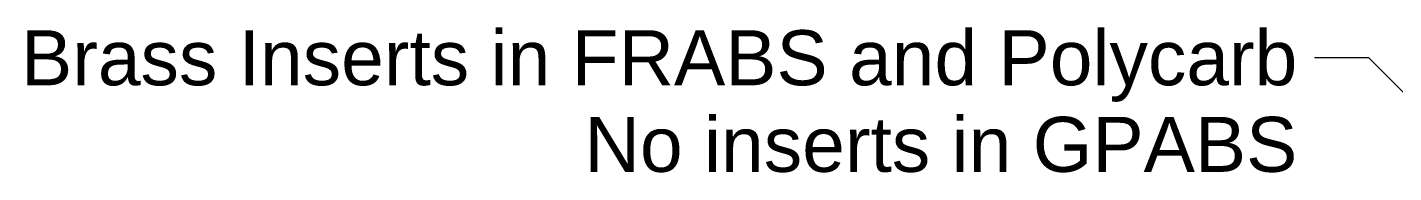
# Model space of a CAD drawing. Header units: millimetres. Extents: x 13 to 546, y 6 to 425.
# Drawn here: x 319.9 to 383, y 306.9 to 313.6 of the extents above; entities that cross this region are included whole.
import ezdxf

# ---------------------------------------------------------------- set-up
doc = ezdxf.new("R2010")
doc.units = ezdxf.units.MM
doc.layers.add('Symbol (ANSI)', color=7, linetype='Continuous', lineweight=9)
doc.styles.add('Note Text (ANSI)', font='ARIAL.TTF')
doc.dimstyles.new('Default - mm (ANSI)$7', dxfattribs={"dimtxt": 2.54, "dimasz": 2.5, "dimexe": 3.175, "dimexo": 1.6002, "dimgap": 0.8, "dimtad": 0, "dimtih": 1, "dimtoh": 1, "dimrnd": 1e-08, "dimzin": 4, "dimdsep": 46, "dimtxsty": 'Note Text (ANSI)', "dimcen": 0.09, "dimdle": 10, "dimclrd": 256, "dimclre": 256, "dimclrt": 256, "dimadec": 1, "dimazin": 0, "dimtfac": 1.2, "dimtofl": 0, "dimtmove": 0, "dimatfit": 3, "dimfxl": 0, "dimtolj": 1, "dimtzin": 0, "dimlwd": -1, "dimlwe": -1, "dimarcsym": 0})

msp = doc.modelspace()

# ---------------------------------------------------------------- texts
at = {"layer": 'Symbol (ANSI)', "color": 5, "true_color": 0x0000ff, "insert": (378.554, 313.504), "char_height": 2.54, "width": 58.96595, "attachment_point": 3, "line_spacing_factor": 0.944221, "style": 'Note Text (ANSI)'}
msp.add_mtext('{Brass Inserts in FRABS and Polycarb\\PNo inserts in GPABS}', dxfattribs=at)

# ---------------------------------------------------------------- leaders
at = {"layer": 'Symbol (ANSI)', "annotation_type": 0, "has_hookline": 1, "hookline_direction": 1, "text_width": 58.56}
msp.add_leader([(386.574, 307.49), (381.854, 312.234), (379.354, 312.234)], dimstyle='Default - mm (ANSI)$7', override={"dimtad": 0}, dxfattribs=at)

doc.saveas('drawing.dxf')
